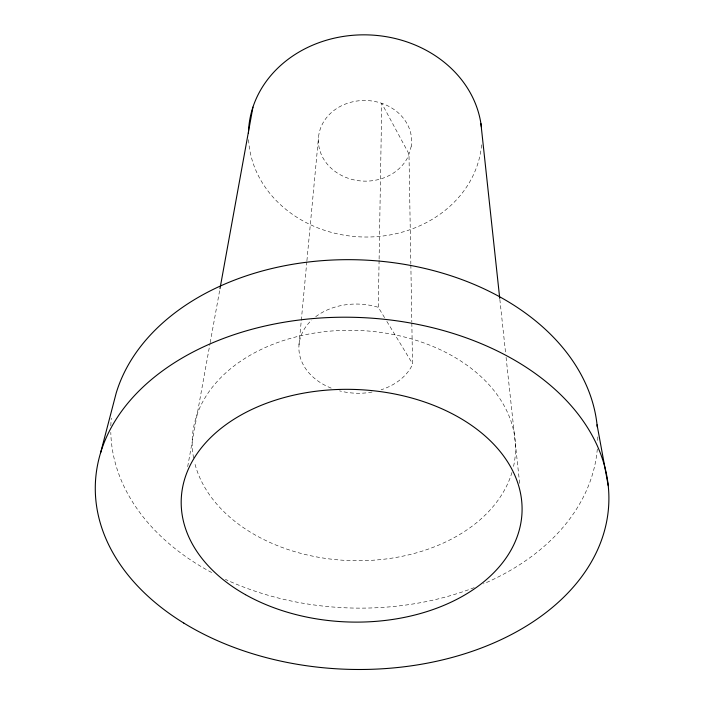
<?xml version="1.0" encoding="UTF-8"?>
<svg xmlns="http://www.w3.org/2000/svg" width="704" height="704" viewBox="0 0 704 704"><rect width="100%" height="100%" fill="white"/><g stroke="black" fill="none" stroke-linecap="round" stroke-linejoin="round"><path stroke-width="0.53" stroke-dasharray="3.52 2.64" d="M384.578 317.654L378.303 307.314L379.095 260.154M379.113 259.063L381.753 103.33L408.98 153.974L410.837 263.771M298.998 344.854L306.803 261.862M306.909 260.77L318.516 137.368M187.678 466.646L209.977 343.798M210.179 342.716L219.789 289.766M411.84 323.057L412.526 363.686L411.682 366.159A58.538 44.59 2.1 0 1 381.102 389.796M386.857 321.411L412.526 363.686M499.849 299.446L505.604 352.986M506.079 357.359L519.693 483.842M410.854 264.862L411.822 321.966M372.046 392.066A58.538 44.59 2.1 0 1 339.522 390.852M331.197 388.133A58.538 44.59 2.1 0 1 311.714 320.082M315.718 316.703A58.538 44.59 2.1 0 1 378.303 307.314M193.618 458.031A161.744 115.157 2.1 0 1 356.998 330.387A161.744 115.157 2.1 0 1 513.119 468.239M511.975 472.402A161.744 115.157 2.1 0 1 350.715 560.613A161.744 115.157 2.1 0 1 194.533 462.282M597.318 448.95A243.584 174.117 2.1 0 1 483.393 583.889M474.232 587.62A243.584 174.117 2.1 0 1 225.377 579.366M211.666 572.528A243.584 174.117 2.1 0 1 110.801 432.37M110.818 425.823A243.584 174.117 2.1 0 1 111.294 418.141M597.775 436.885A243.584 174.117 2.1 0 1 597.714 442.376M481.606 144.813A116.776 101.077 2.1 0 1 363.009 236.984A116.776 101.077 2.1 0 1 248.538 138.89M411.321 146.098L408.311 156.218A46.64 40.313 2.1 0 1 330.986 168.071A46.64 40.313 2.1 0 1 350.522 102.353A46.64 40.313 2.1 0 1 411.321 146.098"/><path stroke-width="1.06" d="M219.982 288.684L252.938 107.131M100.628 452.716L116.213 392.99A243.584 174.117 2.1 0 1 372.187 260.515A243.584 174.117 2.1 0 1 597.274 426.994M597.054 424.802L608.238 485.69M480.911 123.543L499.726 298.355M248.459 133.408A116.776 101.077 2.1 0 1 360.087 34.892A116.776 101.077 2.1 0 1 481.342 126.711M183.832 623.093A256.898 176.009 2.1 0 0 604.234 531.652A256.898 176.009 2.1 0 0 268.215 325.301A256.898 176.009 2.1 0 0 183.832 623.093M245.467 594.66A170.509 116.301 2.1 0 0 520.203 526.275A170.509 116.301 2.1 0 0 289.247 396.229A170.509 116.301 2.1 0 0 245.467 594.66"/></g></svg>
